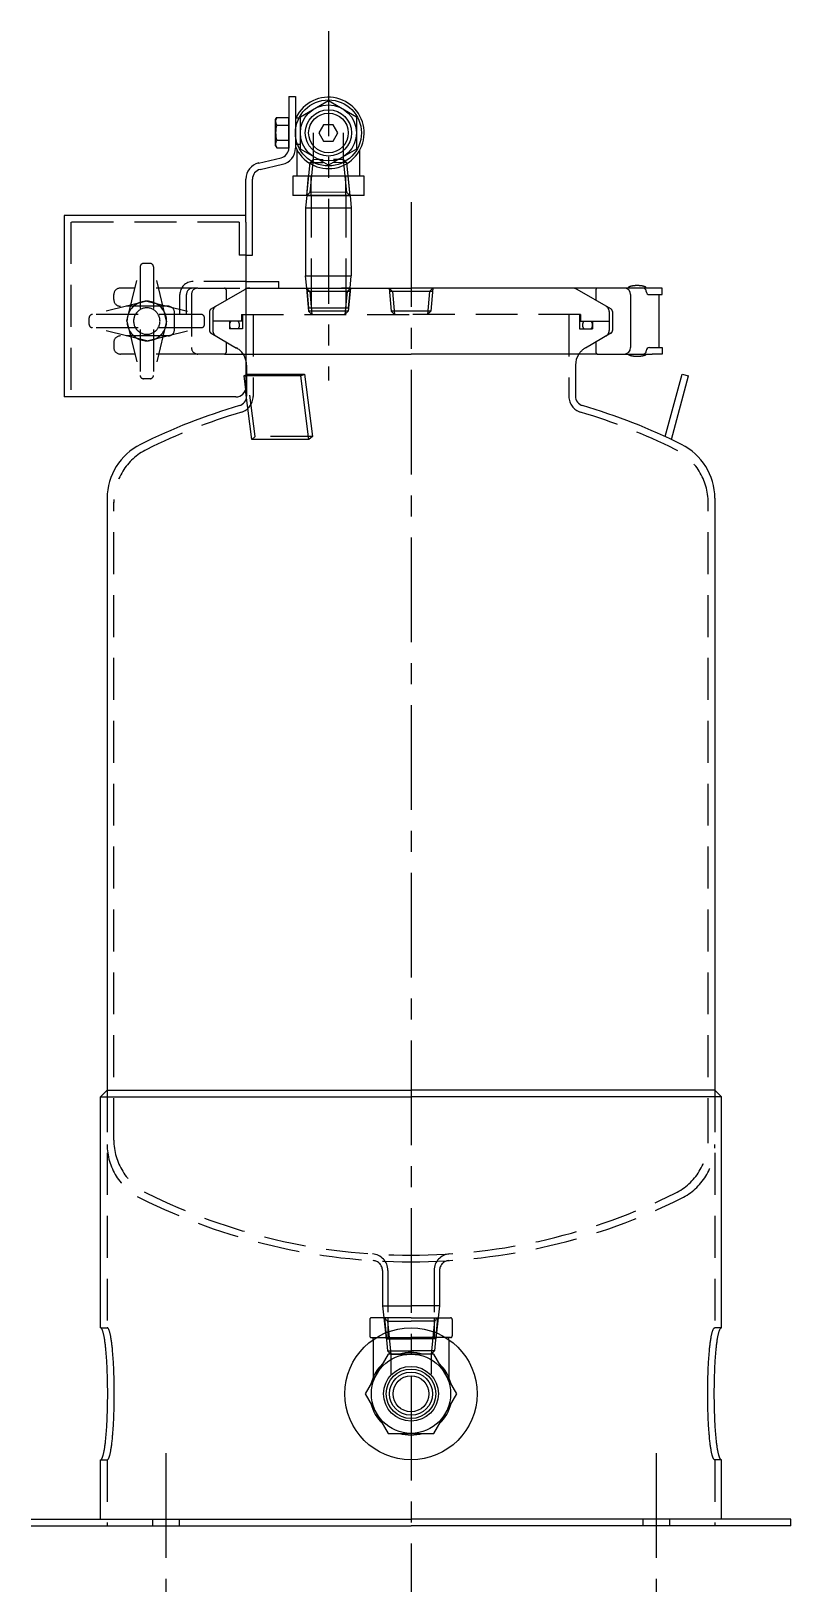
# Model space of a CAD drawing. Extents: x -165 to 515, y -670 to 125.
# Drawn here: x 285 to 515, y -645 to -172.2 of the extents above; entities that cross this region are included whole.
import ezdxf

# ---------------------------------------------------------------- set-up
doc = ezdxf.new("R2010")
doc.units = 0
doc.linetypes.add('CENTER', pattern=[50.8, 31.75, -6.35, 6.35, -6.35])
doc.linetypes.add('DASHED', pattern=[19.05, 12.7, -6.35])
doc.layers.get('0').update_dxf_attribs({"linetype": 'CONTINUOUS'})
doc.layers.add('CENTER', color=1, linetype='CENTER')

msp = doc.modelspace()

# ---------------------------------------------------------------- linework, layer by layer
at = {"color": 7, "linetype": 'CONTINUOUS'}
for p, q in [((363, -192), (363, -207.61)), ((363, -192), (365, -192)), ((365, -192), (365, -207.61)), ((359, -198.92), (359.35, -198.3)), ((359.35, -198.3), (363, -198.3)), ((363, -207.54), (363, -198.3)), ((365, -198.38), (366.5, -198.38)), ((359, -206.92), (359, -198.92)), ((359.35, -200.61), (363, -200.61)), ((359, -206.92), (359.35, -207.54)), ((359.35, -205.23), (363, -205.23)), ((359.35, -207.54), (363, -207.54)), ((365, -206.38), (366.5, -206.38)), ((353.87, -212.11), (360.67, -210.54)), ((354.32, -214.05), (361.12, -212.49)), ((365.5, -216.05), (365.5, -208.2)), ((384.5, -216.05), (384.5, -208.17)), ((350, -230), (350, -216.98)), ((352, -240), (352, -216.98)), ((385.82, -216.05), (364.18, -216.05)), ((364.18, -216.05), (364.18, -222)), ((385.82, -222), (385.82, -216.05)), ((385.82, -222), (364.18, -222)), ((368.44, -222), (368.1, -225.7)), ((368.44, -222), (381.56, -222)), ((381.56, -222), (381.9, -225.7)), ((368.1, -225.7), (368.1, -246.3)), ((368.1, -225.7), (381.9, -225.7)), ((381.9, -225.7), (381.9, -246.3)), ((350, -228), (295, -228)), ((295, -228), (295, -283)), ((350, -230), (350, -280)), ((350, -240), (352, -240)), ((350, -248), (360, -248)), ((350, -250), (400, -250)), ((360, -250), (360, -248)), ((368.44, -250), (368.1, -246.3)), ((368.1, -246.3), (381.9, -246.3)), ((368.44, -250), (375, -250)), ((381.63, -250), (379, -250)), ((381.56, -250), (381.9, -246.3)), ((464.5, -250), (400, -250)), ((476.01, -250), (464.5, -250)), ((476.01, -252), (476.01, -250)), ((466.5, -252), (466.5, -268)), ((471.25, -251), (471.25, -251)), ((472.25, -252), (475.04, -252)), ((475.04, -252), (476.01, -252)), ((475.04, -252), (475.04, -268)), ((471.25, -269), (471.25, -269)), ((472.25, -268), (475.04, -268)), ((475.04, -268), (476.01, -268)), ((476.01, -268), (476.01, -270)), ((350, -270), (400, -270)), ((350.2, -273.35), (350.2, -276.14)), ((456.5, -270), (400, -270)), ((449.8, -273.35), (449.8, -282.74)), ((456.5, -270), (464.5, -270)), ((464.5, -270), (473.04, -270)), ((476.01, -270), (473.04, -270)), ((350, -276.24), (350.39, -276.04)), ((366.66, -276.56), (350, -276.56)), ((350.39, -276.04), (367.71, -276.04)), ((366.66, -276.56), (367.71, -276.04)), ((369.11, -295.88), (366.66, -276.56)), ((367.71, -276.04), (370.16, -295.01)), ((477, -295.01), (482.08, -276.04)), ((478.84, -295.88), (484.01, -276.56)), ((482.08, -276.04), (484.01, -276.56)), ((347, -283), (295, -283)), ((351.79, -295.88), (349.88, -280.82)), ((369.11, -295.88), (351.79, -295.88)), ((370.16, -295.01), (369.11, -295.88)), ((308, -313.66), (308, -493)), ((492, -313.66), (492, -493)), ((306, -495), (308, -493)), ((306, -495), (400, -495)), ((306, -565), (306, -495)), ((308, -493), (400, -493)), ((492, -493), (400, -493)), ((494, -495), (400, -495)), ((494, -495), (492, -493)), ((494, -565), (494, -495)), ((388.5, -568.64), (388.5, -580.92)), ((389.46, -568), (400, -568)), ((410.54, -568), (400, -568)), ((411.5, -568.64), (411.5, -580.92)), ((393.93, -573), (400, -573)), ((406.07, -573), (400, -573)), ((306, -623), (306, -605)), ((494, -623), (494, -605)), ((285, -623), (400, -623)), ((285, -623), (400, -623)), ((515, -623), (400, -623)), ((515, -623), (400, -623)), ((515, -625), (515, -623)), ((285, -625), (400, -625)), ((515, -625), (400, -625))]:
    msp.add_line(p, q, dxfattribs=at)
at = {"color": 3, "linetype": 'DASHED'}
for p, q in [((370.44, -210.99), (370.45, -203)), ((379.58, -212.06), (379.6, -203)), ((368.42, -221.99), (369.44, -211.99)), ((369.42, -220.99), (370.44, -210.99)), ((369.44, -211.99), (370.44, -210.99)), ((369.44, -211.99), (373.45, -212)), ((370.44, -210.99), (373.45, -211)), ((379.58, -211.01), (376.57, -211)), ((380.58, -212.01), (376.57, -212)), ((380.57, -221.01), (379.58, -211.01)), ((380.58, -212.01), (379.58, -211.01)), ((381.57, -222.01), (380.58, -212.01)), ((368.44, -222), (369, -216)), ((369, -216), (381, -216)), ((369.75, -222), (369.75, -216)), ((380.25, -222), (380.25, -216)), ((381.56, -222), (381, -216)), ((368.42, -221.99), (369.42, -220.99)), ((380.57, -221.01), (369.42, -220.99)), ((369.75, -222), (369.75, -250)), ((380.25, -222), (380.25, -250)), ((381.57, -222.01), (380.57, -221.01)), ((348, -230), (297, -230)), ((297, -230), (297, -283)), ((348, -230), (348, -240)), ((350, -240), (348, -240)), ((314, -260), (318, -243.54)), ((318, -243.54), (318, -276.46)), ((321, -242.54), (319, -242.54)), ((322, -243.54), (322, -276.46)), ((326, -260), (322, -243.54)), ((335.5, -250), (312, -250)), ((350, -248), (334, -248)), ((335.5, -250), (350, -250)), ((339.5, -256.29), (349.7, -250.4)), ((344, -250.5), (344, -253.69)), ((368.37, -250), (369, -257)), ((368.37, -250), (369.37, -251)), ((368.44, -250), (369, -256)), ((369.75, -250), (369.75, -256)), ((380.25, -250), (380.25, -256)), ((381.63, -250), (380.63, -251)), ((381.63, -250), (381, -257)), ((381.56, -250), (381, -256)), ((393.37, -250), (394, -257)), ((393.37, -250), (394.37, -251)), ((406.63, -250), (405.63, -251)), ((406.63, -250), (406, -257)), ((460.5, -256.29), (450.3, -250.4)), ((456, -250.5), (456, -253.69)), ((320, -254), (303.54, -258)), ((310, -253.5), (310, -252)), ((320, -254), (336.46, -258)), ((330, -258), (330, -252)), ((332, -258), (332, -252)), ((333.5, -252), (333.5, -268)), ((381.54, -251), (368.46, -251)), ((369.37, -251), (370, -258)), ((380.63, -251), (380, -258)), ((406.54, -251), (393.46, -251)), ((394.37, -251), (395, -258)), ((405.63, -251), (405, -258)), ((302.54, -261), (302.54, -259)), ((336.46, -258), (303.54, -258)), ((326.42, -255.5), (312, -255.5)), ((314, -260), (318, -276.46)), ((326, -260), (322, -276.46)), ((328.42, -262.5), (328.42, -257.5)), ((332, -258), (330, -258)), ((337.46, -261), (337.46, -259)), ((339, -257.15), (339, -262.85)), ((340, -257.15), (340, -262.85)), ((349, -260), (340, -260)), ((345, -260), (345, -262.4)), ((348.65, -258), (400, -258)), ((348.65, -258), (348.65, -260)), ((349, -258), (349, -262.4)), ((352.2, -258), (352.2, -282.83)), ((369, -256), (381, -256)), ((369, -257), (370, -258)), ((381, -257), (369, -257)), ((381, -257), (380, -258)), ((394, -257), (395, -258)), ((406, -257), (394, -257)), ((451.35, -258), (400, -258)), ((406, -257), (405, -258)), ((447.8, -258), (447.8, -282.83)), ((451, -258), (451, -262.4)), ((451, -260), (460, -260)), ((451.35, -258), (451.35, -260)), ((455, -260), (455, -262.4)), ((460, -257.15), (460, -262.85)), ((461, -257.15), (461, -262.85)), ((336.46, -262), (303.54, -262)), ((320, -266), (303.54, -262)), ((326.42, -264.5), (312, -264.5)), ((320, -266), (336.46, -262)), ((339.5, -263.71), (347.2, -268.16)), ((349, -262.4), (345, -262.4)), ((451, -262.4), (455, -262.4)), ((460.5, -263.71), (452.8, -268.16)), ((310, -266.5), (310, -268)), ((344, -266.31), (344, -269.5)), ((456, -266.31), (456, -269.5)), ((335.5, -270), (312, -270)), ((343.5, -270), (335.5, -270)), ((343.5, -270), (350, -270)), ((321, -277.46), (319, -277.46)), ((349.34, -276.56), (350, -276.24)), ((349.34, -276.56), (350, -276.56)), ((349.34, -276.56), (349.88, -280.82)), ((350.2, -276.14), (350.2, -282.74)), ((352.84, -295.01), (350.39, -276.04)), ((352.84, -295.01), (351.79, -295.88)), ((370.16, -295.01), (352.84, -295.01)), ((310, -508.12), (310, -314.88)), ((490, -508.12), (490, -314.88)), ((308, -493), (308, -565)), ((492, -493), (492, -565)), ((391.35, -547.64), (391.35, -558.35)), ((393, -547.61), (393, -562)), ((407, -547.61), (407, -562)), ((408.65, -547.64), (408.65, -558.35)), ((387.5, -562.5), (387.5, -567.5)), ((400, -562), (388, -562)), ((391.35, -558.35), (400, -558.35)), ((391.35, -558.35), (391.77, -562)), ((391.77, -562), (392.5, -568.35)), ((391.93, -562), (392.93, -572)), ((391.93, -562), (392.93, -563)), ((393, -562), (393, -568.35)), ((408.65, -558.35), (400, -558.35)), ((400, -562), (412, -562)), ((407, -562), (407, -568.35)), ((408.07, -562), (407.07, -563)), ((408.07, -562), (407.07, -572)), ((408.23, -562), (407.5, -568.35)), ((408.65, -558.35), (408.23, -562)), ((412.5, -562.5), (412.5, -567.5)), ((306, -565), (308, -565)), ((392.93, -563), (400, -563)), ((392.93, -563), (393.93, -573)), ((407.07, -563), (400, -563)), ((407.07, -563), (406.07, -573)), ((494, -565), (492, -565)), ((388, -568), (389.46, -568)), ((388.5, -568.64), (388.5, -568)), ((392.5, -568.35), (400, -568.35)), ((392.93, -572), (400, -572)), ((392.93, -572), (393.93, -573)), ((407.5, -568.35), (400, -568.35)), ((407.07, -572), (400, -572)), ((407.07, -572), (406.07, -573)), ((412, -568), (410.54, -568)), ((411.5, -568.64), (411.5, -568)), ((393.94, -573), (393.94, -579)), ((406.06, -573), (406.06, -579)), ((306, -605), (308, -605)), ((308, -605), (308, -625)), ((492, -605), (492, -625)), ((494, -605), (492, -605)), ((321.75, -623), (321.75, -625)), ((329.75, -623), (329.75, -625)), ((470.25, -623), (470.25, -625)), ((478.25, -623), (478.25, -625))]:
    msp.add_line(p, q, dxfattribs=at)
at = {"color": 7, "linetype": 'CONTINUOUS'}
for points in [[(383.5, -207.91), (375, -212.81), (366.5, -207.91), (366.5, -198.09), (375, -193.19), (383.5, -198.09)], [(376.44, -205.5), (377.88, -203), (376.44, -200.5), (373.55, -200.5), (372.11, -203), (373.55, -205.5)], [(393.07, -573), (386.14, -585), (393.07, -597), (406.93, -597), (413.86, -585), (406.93, -573)]]:
    msp.add_lwpolyline(points, close=True, dxfattribs=at)
for points in [[(471.25, -250, 0), (471.25, -249.98, 0), (471.25, -249.96, 0), (471.24, -249.94, 0), (471.24, -249.93, 0), (471.23, -249.91, 0), (471.22, -249.89, 0), (471.21, -249.87, 0), (471.2, -249.85, 0), (471.18, -249.84, 0), (471.17, -249.82, 0), (471.15, -249.8, 0), (471.13, -249.78, 0), (471.11, -249.77, 0), (471.09, -249.75, 0), (471.07, -249.73, 0), (471.04, -249.71, 0), (471.01, -249.7, 0), (470.99, -249.68, 0), (470.96, -249.66, 0), (470.93, -249.65, 0), (470.89, -249.63, 0), (470.86, -249.62, 0), (470.82, -249.6, 0), (470.79, -249.59, 0), (470.75, -249.57, 0), (470.71, -249.56, 0), (470.67, -249.54, 0), (470.63, -249.53, 0), (470.58, -249.51, 0), (470.54, -249.5, 0), (470.49, -249.49, 0), (470.44, -249.47, 0), (470.4, -249.46, 0), (470.35, -249.45, 0), (470.3, -249.44, 0), (470.25, -249.42, 0), (470.19, -249.41, 0), (470.14, -249.4, 0), (470.08, -249.39, 0), (470.03, -249.38, 0), (469.97, -249.37, 0), (469.91, -249.36, 0), (469.86, -249.35, 0), (469.8, -249.34, 0), (469.74, -249.33, 0), (469.68, -249.32, 0), (469.61, -249.32, 0), (469.55, -249.31, 0), (469.49, -249.3, 0), (469.43, -249.3, 0), (469.36, -249.29, 0), (469.3, -249.28, 0), (469.23, -249.28, 0), (469.17, -249.28, 0), (469.1, -249.27, 0), (469.04, -249.27, 0), (468.97, -249.26, 0), (468.9, -249.26, 0), (468.84, -249.26, 0), (468.77, -249.26, 0), (468.7, -249.25, 0), (468.63, -249.25, 0), (468.57, -249.25, 0), (468.5, -249.25, 0), (468.43, -249.25, 0), (468.37, -249.25, 0), (468.3, -249.25, 0), (468.23, -249.26, 0), (468.16, -249.26, 0), (468.1, -249.26, 0), (468.03, -249.26, 0), (467.96, -249.27, 0), (467.9, -249.27, 0), (467.83, -249.28, 0), (467.77, -249.28, 0), (467.7, -249.28, 0), (467.64, -249.29, 0), (467.57, -249.3, 0), (467.51, -249.3, 0), (467.45, -249.31, 0), (467.39, -249.32, 0), (467.32, -249.32, 0), (467.26, -249.33, 0), (467.2, -249.34, 0), (467.14, -249.35, 0), (467.09, -249.36, 0), (467.03, -249.37, 0), (466.97, -249.38, 0), (466.92, -249.39, 0), (466.86, -249.4, 0), (466.81, -249.41, 0), (466.75, -249.42, 0), (466.7, -249.44, 0), (466.65, -249.45, 0), (466.6, -249.46, 0), (466.56, -249.47, 0), (466.51, -249.49, 0), (466.46, -249.5, 0), (466.42, -249.51, 0), (466.37, -249.53, 0), (466.33, -249.54, 0), (466.29, -249.56, 0), (466.25, -249.57, 0), (466.21, -249.59, 0), (466.18, -249.6, 0), (466.14, -249.62, 0), (466.11, -249.63, 0), (466.07, -249.65, 0), (466.04, -249.66, 0), (466.01, -249.68, 0), (465.99, -249.7, 0), (465.96, -249.71, 0), (465.93, -249.73, 0), (465.91, -249.75, 0), (465.89, -249.77, 0), (465.87, -249.78, 0), (465.85, -249.8, 0), (465.83, -249.82, 0), (465.82, -249.84, 0), (465.8, -249.85, 0), (465.79, -249.87, 0), (465.78, -249.89, 0), (465.77, -249.91, 0), (465.76, -249.93, 0), (465.76, -249.94, 0), (465.75, -249.96, 0), (465.75, -249.98, 0), (465.75, -250, 0)], [(471.25, -270, 0), (471.25, -270.02, 0), (471.25, -270.04, 0), (471.24, -270.06, 0), (471.24, -270.07, 0), (471.23, -270.09, 0), (471.22, -270.11, 0), (471.21, -270.13, 0), (471.2, -270.15, 0), (471.18, -270.16, 0), (471.17, -270.18, 0), (471.15, -270.2, 0), (471.13, -270.22, 0), (471.11, -270.23, 0), (471.09, -270.25, 0), (471.07, -270.27, 0), (471.04, -270.29, 0), (471.01, -270.3, 0), (470.99, -270.32, 0), (470.96, -270.34, 0), (470.93, -270.35, 0), (470.89, -270.37, 0), (470.86, -270.38, 0), (470.82, -270.4, 0), (470.79, -270.42, 0), (470.75, -270.43, 0), (470.71, -270.44, 0), (470.67, -270.46, 0), (470.63, -270.47, 0), (470.58, -270.49, 0), (470.54, -270.5, 0), (470.49, -270.51, 0), (470.44, -270.53, 0), (470.4, -270.54, 0), (470.35, -270.55, 0), (470.3, -270.56, 0), (470.25, -270.58, 0), (470.19, -270.59, 0), (470.14, -270.6, 0), (470.08, -270.61, 0), (470.03, -270.62, 0), (469.97, -270.63, 0), (469.91, -270.64, 0), (469.86, -270.65, 0), (469.8, -270.66, 0), (469.74, -270.67, 0), (469.68, -270.68, 0), (469.61, -270.68, 0), (469.55, -270.69, 0), (469.49, -270.7, 0), (469.43, -270.7, 0), (469.36, -270.71, 0), (469.3, -270.71, 0), (469.23, -270.72, 0), (469.17, -270.72, 0), (469.1, -270.73, 0), (469.04, -270.73, 0), (468.97, -270.74, 0), (468.9, -270.74, 0), (468.84, -270.74, 0), (468.77, -270.74, 0), (468.7, -270.75, 0), (468.63, -270.75, 0), (468.57, -270.75, 0), (468.5, -270.75, 0), (468.43, -270.75, 0), (468.37, -270.75, 0), (468.3, -270.75, 0), (468.23, -270.74, 0), (468.16, -270.74, 0), (468.1, -270.74, 0), (468.03, -270.74, 0), (467.96, -270.73, 0), (467.9, -270.73, 0), (467.83, -270.72, 0), (467.77, -270.72, 0), (467.7, -270.71, 0), (467.64, -270.71, 0), (467.57, -270.7, 0), (467.51, -270.7, 0), (467.45, -270.69, 0), (467.39, -270.68, 0), (467.32, -270.68, 0), (467.26, -270.67, 0), (467.2, -270.66, 0), (467.14, -270.65, 0), (467.09, -270.64, 0), (467.03, -270.63, 0), (466.97, -270.62, 0), (466.92, -270.61, 0), (466.86, -270.6, 0), (466.81, -270.59, 0), (466.75, -270.58, 0), (466.7, -270.56, 0), (466.65, -270.55, 0), (466.6, -270.54, 0), (466.56, -270.53, 0), (466.51, -270.51, 0), (466.46, -270.5, 0), (466.42, -270.49, 0), (466.37, -270.47, 0), (466.33, -270.46, 0), (466.29, -270.44, 0), (466.25, -270.43, 0), (466.21, -270.42, 0), (466.18, -270.4, 0), (466.14, -270.38, 0), (466.11, -270.37, 0), (466.07, -270.35, 0), (466.04, -270.34, 0), (466.01, -270.32, 0), (465.99, -270.3, 0), (465.96, -270.29, 0), (465.93, -270.27, 0), (465.91, -270.25, 0), (465.89, -270.23, 0), (465.87, -270.22, 0), (465.85, -270.2, 0), (465.83, -270.18, 0), (465.82, -270.16, 0), (465.8, -270.15, 0), (465.79, -270.13, 0), (465.78, -270.11, 0), (465.77, -270.09, 0), (465.76, -270.07, 0), (465.76, -270.06, 0), (465.75, -270.04, 0), (465.75, -270.02, 0), (465.75, -270, 0)], [(306, -605, 0), (306.05, -604.99, 0), (306.11, -604.98, 0), (306.16, -604.95, 0), (306.21, -604.9, 0), (306.26, -604.85, 0), (306.32, -604.78, 0), (306.37, -604.71, 0), (306.42, -604.62, 0), (306.47, -604.51, 0), (306.52, -604.4, 0), (306.57, -604.28, 0), (306.62, -604.14, 0), (306.68, -603.99, 0), (306.73, -603.83, 0), (306.77, -603.66, 0), (306.82, -603.48, 0), (306.87, -603.28, 0), (306.92, -603.08, 0), (306.97, -602.86, 0), (307.01, -602.64, 0), (307.06, -602.4, 0), (307.11, -602.15, 0), (307.15, -601.9, 0), (307.2, -601.63, 0), (307.24, -601.35, 0), (307.28, -601.06, 0), (307.32, -600.77, 0), (307.37, -600.46, 0), (307.41, -600.14, 0), (307.44, -599.82, 0), (307.48, -599.49, 0), (307.52, -599.14, 0), (307.56, -598.79, 0), (307.6, -598.43, 0), (307.63, -598.06, 0), (307.66, -597.69, 0), (307.7, -597.3, 0), (307.73, -596.91, 0), (307.76, -596.52, 0), (307.79, -596.11, 0), (307.82, -595.7, 0), (307.85, -595.28, 0), (307.87, -594.86, 0), (307.9, -594.43, 0), (307.92, -593.99, 0), (307.95, -593.55, 0), (307.97, -593.11, 0), (307.99, -592.65, 0), (308.01, -592.2, 0), (308.03, -591.74, 0), (308.04, -591.27, 0), (308.06, -590.81, 0), (308.07, -590.33, 0), (308.09, -589.86, 0), (308.1, -589.38, 0), (308.11, -588.9, 0), (308.12, -588.42, 0), (308.13, -587.93, 0), (308.14, -587.45, 0), (308.14, -586.96, 0), (308.15, -586.47, 0), (308.15, -585.98, 0), (308.15, -585.49, 0), (308.15, -585, 0), (308.15, -584.51, 0), (308.15, -584.02, 0), (308.15, -583.53, 0), (308.14, -583.04, 0), (308.14, -582.55, 0), (308.13, -582.07, 0), (308.12, -581.58, 0), (308.11, -581.1, 0), (308.1, -580.62, 0), (308.09, -580.14, 0), (308.07, -579.67, 0), (308.06, -579.19, 0), (308.04, -578.73, 0), (308.03, -578.26, 0), (308.01, -577.8, 0), (307.99, -577.35, 0), (307.97, -576.89, 0), (307.95, -576.45, 0), (307.92, -576.01, 0), (307.9, -575.57, 0), (307.87, -575.14, 0), (307.85, -574.72, 0), (307.82, -574.3, 0), (307.79, -573.89, 0), (307.76, -573.48, 0), (307.73, -573.09, 0), (307.7, -572.7, 0), (307.66, -572.31, 0), (307.63, -571.94, 0), (307.6, -571.57, 0), (307.56, -571.21, 0), (307.52, -570.86, 0), (307.48, -570.51, 0), (307.44, -570.18, 0), (307.41, -569.86, 0), (307.37, -569.54, 0), (307.32, -569.23, 0), (307.28, -568.94, 0), (307.24, -568.65, 0), (307.2, -568.37, 0), (307.15, -568.1, 0), (307.11, -567.85, 0), (307.06, -567.6, 0), (307.01, -567.36, 0), (306.97, -567.14, 0), (306.92, -566.92, 0), (306.87, -566.72, 0), (306.82, -566.52, 0), (306.77, -566.34, 0), (306.73, -566.17, 0), (306.68, -566.01, 0), (306.62, -565.86, 0), (306.57, -565.72, 0), (306.52, -565.6, 0), (306.47, -565.49, 0), (306.42, -565.38, 0), (306.37, -565.29, 0), (306.32, -565.22, 0), (306.26, -565.15, 0), (306.21, -565.1, 0), (306.16, -565.05, 0), (306.11, -565.02, 0), (306.05, -565.01, 0), (306, -565, 0)], [(494, -605, 0), (493.95, -604.99, 0), (493.89, -604.98, 0), (493.84, -604.95, 0), (493.79, -604.9, 0), (493.74, -604.85, 0), (493.68, -604.78, 0), (493.63, -604.71, 0), (493.58, -604.62, 0), (493.53, -604.51, 0), (493.48, -604.4, 0), (493.43, -604.28, 0), (493.38, -604.14, 0), (493.32, -603.99, 0), (493.27, -603.83, 0), (493.23, -603.66, 0), (493.18, -603.48, 0), (493.13, -603.28, 0), (493.08, -603.08, 0), (493.03, -602.86, 0), (492.99, -602.64, 0), (492.94, -602.4, 0), (492.89, -602.15, 0), (492.85, -601.9, 0), (492.8, -601.63, 0), (492.76, -601.35, 0), (492.72, -601.06, 0), (492.68, -600.77, 0), (492.63, -600.46, 0), (492.59, -600.14, 0), (492.56, -599.82, 0), (492.52, -599.49, 0), (492.48, -599.14, 0), (492.44, -598.79, 0), (492.4, -598.43, 0), (492.37, -598.06, 0), (492.34, -597.69, 0), (492.3, -597.3, 0), (492.27, -596.91, 0), (492.24, -596.52, 0), (492.21, -596.11, 0), (492.18, -595.7, 0), (492.15, -595.28, 0), (492.13, -594.86, 0), (492.1, -594.43, 0), (492.08, -593.99, 0), (492.05, -593.55, 0), (492.03, -593.11, 0), (492.01, -592.65, 0), (491.99, -592.2, 0), (491.97, -591.74, 0), (491.96, -591.27, 0), (491.94, -590.81, 0), (491.93, -590.33, 0), (491.91, -589.86, 0), (491.9, -589.38, 0), (491.89, -588.9, 0), (491.88, -588.42, 0), (491.87, -587.93, 0), (491.86, -587.45, 0), (491.86, -586.96, 0), (491.85, -586.47, 0), (491.85, -585.98, 0), (491.85, -585.49, 0), (491.85, -585, 0), (491.85, -584.51, 0), (491.85, -584.02, 0), (491.85, -583.53, 0), (491.86, -583.04, 0), (491.86, -582.55, 0), (491.87, -582.07, 0), (491.88, -581.58, 0), (491.89, -581.1, 0), (491.9, -580.62, 0), (491.91, -580.14, 0), (491.93, -579.67, 0), (491.94, -579.19, 0), (491.96, -578.73, 0), (491.97, -578.26, 0), (491.99, -577.8, 0), (492.01, -577.35, 0), (492.03, -576.89, 0), (492.05, -576.45, 0), (492.08, -576.01, 0), (492.1, -575.57, 0), (492.13, -575.14, 0), (492.15, -574.72, 0), (492.18, -574.3, 0), (492.21, -573.89, 0), (492.24, -573.48, 0), (492.27, -573.09, 0), (492.3, -572.7, 0), (492.34, -572.31, 0), (492.37, -571.94, 0), (492.4, -571.57, 0), (492.44, -571.21, 0), (492.48, -570.86, 0), (492.52, -570.51, 0), (492.56, -570.18, 0), (492.59, -569.86, 0), (492.63, -569.54, 0), (492.68, -569.23, 0), (492.72, -568.94, 0), (492.76, -568.65, 0), (492.8, -568.37, 0), (492.85, -568.1, 0), (492.89, -567.85, 0), (492.94, -567.6, 0), (492.99, -567.36, 0), (493.03, -567.14, 0), (493.08, -566.92, 0), (493.13, -566.72, 0), (493.18, -566.52, 0), (493.23, -566.34, 0), (493.27, -566.17, 0), (493.32, -566.01, 0), (493.38, -565.86, 0), (493.43, -565.72, 0), (493.48, -565.6, 0), (493.53, -565.49, 0), (493.58, -565.38, 0), (493.63, -565.29, 0), (493.68, -565.22, 0), (493.74, -565.15, 0), (493.79, -565.1, 0), (493.84, -565.05, 0), (493.89, -565.02, 0), (493.95, -565.01, 0), (494, -565, 0)]]:
    msp.add_polyline3d(points, dxfattribs=at)
at = {"color": 3, "linetype": 'DASHED'}
for points in [[(308, -605, 0), (308.05, -604.99, 0), (308.11, -604.98, 0), (308.16, -604.95, 0), (308.21, -604.9, 0), (308.26, -604.85, 0), (308.32, -604.78, 0), (308.37, -604.71, 0), (308.42, -604.62, 0), (308.47, -604.51, 0), (308.52, -604.4, 0), (308.57, -604.28, 0), (308.62, -604.14, 0), (308.68, -603.99, 0), (308.73, -603.83, 0), (308.77, -603.66, 0), (308.82, -603.48, 0), (308.87, -603.28, 0), (308.92, -603.08, 0), (308.97, -602.86, 0), (309.01, -602.64, 0), (309.06, -602.4, 0), (309.11, -602.15, 0), (309.15, -601.9, 0), (309.2, -601.63, 0), (309.24, -601.35, 0), (309.28, -601.06, 0), (309.32, -600.77, 0), (309.37, -600.46, 0), (309.41, -600.14, 0), (309.44, -599.82, 0), (309.48, -599.49, 0), (309.52, -599.14, 0), (309.56, -598.79, 0), (309.6, -598.43, 0), (309.63, -598.06, 0), (309.66, -597.69, 0), (309.7, -597.3, 0), (309.73, -596.91, 0), (309.76, -596.52, 0), (309.79, -596.11, 0), (309.82, -595.7, 0), (309.85, -595.28, 0), (309.87, -594.86, 0), (309.9, -594.43, 0), (309.92, -593.99, 0), (309.95, -593.55, 0), (309.97, -593.11, 0), (309.99, -592.65, 0), (310.01, -592.2, 0), (310.03, -591.74, 0), (310.04, -591.27, 0), (310.06, -590.81, 0), (310.07, -590.33, 0), (310.09, -589.86, 0), (310.1, -589.38, 0), (310.11, -588.9, 0), (310.12, -588.42, 0), (310.13, -587.93, 0), (310.14, -587.45, 0), (310.14, -586.96, 0), (310.15, -586.47, 0), (310.15, -585.98, 0), (310.15, -585.49, 0), (310.15, -585, 0), (310.15, -584.51, 0), (310.15, -584.02, 0), (310.15, -583.53, 0), (310.14, -583.04, 0), (310.14, -582.55, 0), (310.13, -582.07, 0), (310.12, -581.58, 0), (310.11, -581.1, 0), (310.1, -580.62, 0), (310.09, -580.14, 0), (310.07, -579.67, 0), (310.06, -579.19, 0), (310.04, -578.73, 0), (310.03, -578.26, 0), (310.01, -577.8, 0), (309.99, -577.35, 0), (309.97, -576.89, 0), (309.95, -576.45, 0), (309.92, -576.01, 0), (309.9, -575.57, 0), (309.87, -575.14, 0), (309.85, -574.72, 0), (309.82, -574.3, 0), (309.79, -573.89, 0), (309.76, -573.48, 0), (309.73, -573.09, 0), (309.7, -572.7, 0), (309.66, -572.31, 0), (309.63, -571.94, 0), (309.6, -571.57, 0), (309.56, -571.21, 0), (309.52, -570.86, 0), (309.48, -570.51, 0), (309.44, -570.18, 0), (309.41, -569.86, 0), (309.37, -569.54, 0), (309.32, -569.23, 0), (309.28, -568.94, 0), (309.24, -568.65, 0), (309.2, -568.37, 0), (309.15, -568.1, 0), (309.11, -567.85, 0), (309.06, -567.6, 0), (309.01, -567.36, 0), (308.97, -567.14, 0), (308.92, -566.92, 0), (308.87, -566.72, 0), (308.82, -566.52, 0), (308.77, -566.34, 0), (308.73, -566.17, 0), (308.68, -566.01, 0), (308.62, -565.86, 0), (308.57, -565.72, 0), (308.52, -565.6, 0), (308.47, -565.49, 0), (308.42, -565.38, 0), (308.37, -565.29, 0), (308.32, -565.22, 0), (308.26, -565.15, 0), (308.21, -565.1, 0), (308.16, -565.05, 0), (308.11, -565.02, 0), (308.05, -565.01, 0), (308, -565, 0)], [(492, -605, 0), (491.95, -604.99, 0), (491.89, -604.98, 0), (491.84, -604.95, 0), (491.79, -604.9, 0), (491.74, -604.85, 0), (491.68, -604.78, 0), (491.63, -604.71, 0), (491.58, -604.62, 0), (491.53, -604.51, 0), (491.48, -604.4, 0), (491.43, -604.28, 0), (491.38, -604.14, 0), (491.32, -603.99, 0), (491.27, -603.83, 0), (491.23, -603.66, 0), (491.18, -603.48, 0), (491.13, -603.28, 0), (491.08, -603.08, 0), (491.03, -602.86, 0), (490.99, -602.64, 0), (490.94, -602.4, 0), (490.89, -602.15, 0), (490.85, -601.9, 0), (490.8, -601.63, 0), (490.76, -601.35, 0), (490.72, -601.06, 0), (490.68, -600.77, 0), (490.63, -600.46, 0), (490.59, -600.14, 0), (490.56, -599.82, 0), (490.52, -599.49, 0), (490.48, -599.14, 0), (490.44, -598.79, 0), (490.4, -598.43, 0), (490.37, -598.06, 0), (490.34, -597.69, 0), (490.3, -597.3, 0), (490.27, -596.91, 0), (490.24, -596.52, 0), (490.21, -596.11, 0), (490.18, -595.7, 0), (490.15, -595.28, 0), (490.13, -594.86, 0), (490.1, -594.43, 0), (490.08, -593.99, 0), (490.05, -593.55, 0), (490.03, -593.11, 0), (490.01, -592.65, 0), (489.99, -592.2, 0), (489.97, -591.74, 0), (489.96, -591.27, 0), (489.94, -590.81, 0), (489.93, -590.33, 0), (489.91, -589.86, 0), (489.9, -589.38, 0), (489.89, -588.9, 0), (489.88, -588.42, 0), (489.87, -587.93, 0), (489.86, -587.45, 0), (489.86, -586.96, 0), (489.85, -586.47, 0), (489.85, -585.98, 0), (489.85, -585.49, 0), (489.85, -585, 0), (489.85, -584.51, 0), (489.85, -584.02, 0), (489.85, -583.53, 0), (489.86, -583.04, 0), (489.86, -582.55, 0), (489.87, -582.07, 0), (489.88, -581.58, 0), (489.89, -581.1, 0), (489.9, -580.62, 0), (489.91, -580.14, 0), (489.93, -579.67, 0), (489.94, -579.19, 0), (489.96, -578.73, 0), (489.97, -578.26, 0), (489.99, -577.8, 0), (490.01, -577.35, 0), (490.03, -576.89, 0), (490.05, -576.45, 0), (490.08, -576.01, 0), (490.1, -575.57, 0), (490.13, -575.14, 0), (490.15, -574.72, 0), (490.18, -574.3, 0), (490.21, -573.89, 0), (490.24, -573.48, 0), (490.27, -573.09, 0), (490.3, -572.7, 0), (490.34, -572.31, 0), (490.37, -571.94, 0), (490.4, -571.57, 0), (490.44, -571.21, 0), (490.48, -570.86, 0), (490.52, -570.51, 0), (490.56, -570.18, 0), (490.59, -569.86, 0), (490.63, -569.54, 0), (490.68, -569.23, 0), (490.72, -568.94, 0), (490.76, -568.65, 0), (490.8, -568.37, 0), (490.85, -568.1, 0), (490.89, -567.85, 0), (490.94, -567.6, 0), (490.99, -567.36, 0), (491.03, -567.14, 0), (491.08, -566.92, 0), (491.13, -566.72, 0), (491.18, -566.52, 0), (491.23, -566.34, 0), (491.27, -566.17, 0), (491.32, -566.01, 0), (491.38, -565.86, 0), (491.43, -565.72, 0), (491.48, -565.6, 0), (491.53, -565.49, 0), (491.58, -565.38, 0), (491.63, -565.29, 0), (491.68, -565.22, 0), (491.74, -565.15, 0), (491.79, -565.1, 0), (491.84, -565.05, 0), (491.89, -565.02, 0), (491.95, -565.01, 0), (492, -565, 0)]]:
    msp.add_polyline3d(points, dxfattribs=at)
at = {"color": 7, "linetype": 'CONTINUOUS'}
for centre, radius in [((375, -203), 10), ((375, -203), 8.5), ((375, -203), 7), ((375, -203), 6), ((400, -585), 20), ((400, -585), 12), ((400, -585), 8.3), ((400, -585), 7.5), ((400, -585), 6.53), ((400, -585), 5.45)]:
    msp.add_circle(centre, radius, dxfattribs=at)
for centre, radius, start, end in [((375, -203), 10.82, 202.4613, 154.6989), ((361.04, -199.46), 2.04, 145.6158, 214.3842), ((366.64, -202.92), 7.64, 162.412, 197.588), ((361.04, -206.38), 2.04, 145.6158, 214.3842), ((360, -207.61), 3, 282.9946, 0), ((360, -207.61), 5, 282.9946, 0), ((355, -216.98), 5, 102.9946, 180), ((355, -216.98), 3, 102.9946, 180), ((464.5, -252), 2, 0, 90), ((470.25, -251), 1, 0, 90), ((472.25, -251), 1, 180, 270), ((464.5, -268), 2, 270, 0), ((470.25, -269), 1, 270, 0), ((472.25, -269), 1, 90, 180), ((344.2, -273.35), 6, 360, 14.9833), ((455.8, -273.35), 6, 146.024, 180), ((347, -280), 3, 270, 0), ((347.2, -282.74), 3, 286.4007, 360), ((452.8, -282.74), 3, 180, 253.5993), ((400, -462.13), 184, 106.4007, 116.4309), ((400, -462.13), 184, 63.5691, 73.5993), ((326.2, -313.66), 18.2, 116.4309, 180.0001), ((473.8, -313.66), 18.2, 359.9999, 63.5691), ((400, -585), 12.5, 133.7398, 166.2602), ((400, -585), 12.5, 73.7398, 106.2602), ((400, -585), 12.5, 13.7398, 46.2602), ((400, -585), 12.5, 193.7398, 226.2602), ((400, -585), 12.5, 313.7398, 346.2602), ((400, -585), 12.5, 253.7398, 286.2602)]:
    msp.add_arc(centre, radius, start, end, dxfattribs=at)
at = {"color": 3, "linetype": 'DASHED'}
for centre, radius, start, end in [((319, -243.54), 1, 90, 180), ((321, -243.54), 1, 0, 90), ((312, -252), 2, 90, 180), ((334, -252), 4, 90, 180), ((334, -252), 2, 90, 180), ((335.5, -252), 2, 90, 180), ((343.5, -250.5), 0.5, 0, 90), ((351.2, -253), 3, 90, 120), ((448.8, -253), 3, 60, 90), ((456.5, -250.5), 0.5, 90, 180), ((312, -253.5), 2, 180, 270), ((320, -260), 6, 109.4712, 250.5288), ((320, -260), 6, 19.4712, 160.5288), ((320, -260), 6, 289.4712, 70.5288), ((303.54, -259), 1, 90, 180), ((320, -260), 4, 120, 240), ((320, -260), 4, 30, 150), ((320, -260), 4, 300, 60), ((326.42, -257.5), 2, 0, 90), ((336.46, -259), 1, 0, 90), ((340, -257.15), 1, 120, 180), ((342, -257.15), 2, 120, 180), ((346.55, -261.2), 1.55, 129.268, 230.732), ((346.55, -261.2), 1.55, 309.268, 50.732), ((453.45, -261.2), 1.55, 129.268, 230.732), ((453.45, -261.2), 1.55, 309.268, 50.732), ((458, -257.15), 2, 0, 60), ((460, -257.15), 1, 0, 60), ((303.54, -261), 1, 180, 270), ((312, -266.5), 2, 90, 180), ((320, -260), 6, 199.4712, 340.5288), ((320, -260), 4, 210, 330), ((326.42, -262.5), 2, 270, 0), ((336.46, -261), 1, 270, 0), ((340, -262.85), 1, 180, 240), ((342, -262.85), 2, 180, 240), ((458, -262.85), 2, 300, 0), ((460, -262.85), 1, 300, 0), ((312, -268), 2, 180, 270), ((335.5, -268), 2, 180, 270), ((343.5, -269.5), 0.5, 270, 0), ((344.2, -273.35), 6, 14.9833, 60), ((455.8, -273.35), 6, 120, 146.024), ((456.5, -269.5), 0.5, 180, 270), ((319, -276.46), 1, 180, 270), ((321, -276.46), 1, 270, 0), ((347.2, -282.83), 5, 286.5831, 0), ((452.8, -282.83), 5, 180, 253.4169), ((400, -460.13), 180, 106.5831, 116.388), ((400, -460.13), 180, 63.612, 73.4169), ((328, -315.01), 18, 116.388, 180.0001), ((472, -315.01), 18, 359.9999, 63.612), ((326.2, -509.47), 18.2, 180, 243.5693), ((328, -508.12), 18, 180, 243.6122), ((472, -508.12), 18, 296.3878, 0), ((473.8, -509.47), 18.2, 296.4307, 0), ((400, -363), 180, 243.6122, 270), ((400, -363), 180, 270, 296.3878), ((400, -361), 184, 243.5693, 270), ((400, -361), 184, 270, 296.4307), ((388, -547.61), 5, 0, 86.2809), ((412, -547.61), 5, 93.7191, 180), ((388.35, -547.64), 3, 0, 86.4282), ((411.65, -547.64), 3, 93.5718, 180), ((388, -562.5), 0.5, 90, 180), ((412, -562.5), 0.5, 0, 90), ((388, -567.5), 0.5, 180, 270), ((412, -567.5), 0.5, 270, 0)]:
    msp.add_arc(centre, radius, start, end, dxfattribs=at)
at = {"layer": 'CENTER', "color": 1, "linetype": 'CENTER'}
for p, q in [((375, -172.18), (375, -278)), ((400, -223.98), (400, -645)), ((325.75, -603), (325.75, -645)), ((474.25, -603), (474.25, -645))]:
    msp.add_line(p, q, dxfattribs=at)

doc.saveas('drawing.dxf')
